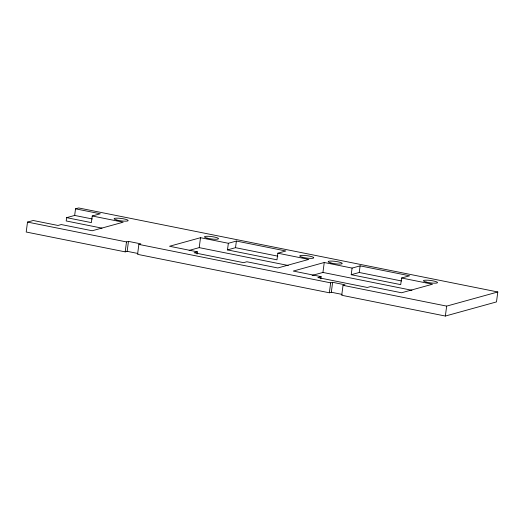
<?xml version="1.0" encoding="UTF-8"?>
<svg xmlns="http://www.w3.org/2000/svg" width="524" height="524" viewBox="0 0 524 524"><rect width="100%" height="100%" fill="white"/><g stroke="black" fill="none" stroke-linecap="round" stroke-linejoin="round"><path stroke-width="0.79" d="M101.983 228.143L66.194 220.964L66.627 217.657L91.373 222.615L92.244 215.993L123.179 222.196L92.198 230.757L61.262 224.554L57.987 225.464L33.241 220.499L27.51 222.084L26.2 232.021L125.19 251.861L127.155 251.317L137.982 253.492M66.627 217.657L74.663 215.436L75.535 208.814L78.646 207.956L497.8 291.979L496.49 301.916L445.354 316.044L341.727 295.274L343.037 285.338L345.002 284.794L332.629 282.318L330.664 282.855L138.873 244.407L137.563 254.343L329.354 292.792L331.319 292.248L342.146 294.416M125.19 251.861L126.494 241.931L128.465 241.387L140.838 243.863L138.873 244.407M127.155 251.317L128.465 241.387M197.083 254.048L197.371 251.841L169.534 246.26L200.515 237.7L228.359 243.28L236.389 241.06L285.881 250.983L277.851 253.203L276.98 259.825L227.482 249.902L228.359 243.28M189.138 250.413L199.205 247.629L200.515 237.7M227.482 249.902L235.518 247.682L236.389 241.06M320.819 278.853L321.107 276.646L293.27 271.065L324.251 262.504L352.095 268.085L360.126 265.865L409.617 275.788L401.587 278.008L400.716 284.63L351.218 274.707L352.095 268.085M312.101 275.434L322.941 272.441L324.251 262.504M329.354 292.792L330.664 282.855M331.319 292.248L332.629 282.318M351.218 274.707L359.254 272.487L360.126 265.865M445.354 316.044L446.664 306.114L497.8 291.979M92.244 215.993L100.281 213.772L75.535 208.814M197.371 251.841L194.096 252.745L243.588 262.668L246.869 261.764L277.805 267.967L308.787 259.406L277.851 253.203M321.107 276.646L317.832 277.556L367.324 287.473L370.606 286.569L401.541 292.772L432.523 284.211L401.587 278.008M74.663 215.436L92.224 218.953M235.518 247.682L277.825 256.164M359.254 272.487L401.561 280.969M199.205 247.629L288.226 265.478M322.941 272.441L411.962 290.283M27.51 222.084L126.494 241.931M343.037 285.338L446.664 306.114M426.143 282.076A7.113 1.199 7.5 0 0 437.468 282.737A7.113 1.199 7.5 0 0 427.833 280.216A7.113 1.199 7.5 0 0 426.143 282.076M116.8 220.06A7.113 1.199 7.5 0 0 128.131 220.722A7.113 1.199 7.5 0 0 118.496 218.2A7.113 1.199 7.5 0 0 116.8 220.06M302.407 257.271A7.113 1.199 7.5 0 0 313.732 257.932A7.113 1.199 7.5 0 0 304.097 255.411A7.113 1.199 7.5 0 0 302.407 257.271M330.867 262.976A7.113 1.199 7.5 0 0 342.192 263.637A7.113 1.199 7.5 0 0 332.557 261.116A7.113 1.199 7.5 0 0 330.867 262.976M207.131 238.165A7.113 1.199 7.5 0 0 218.456 238.833A7.113 1.199 7.5 0 0 208.821 236.311A7.113 1.199 7.5 0 0 207.131 238.165"/></g></svg>
